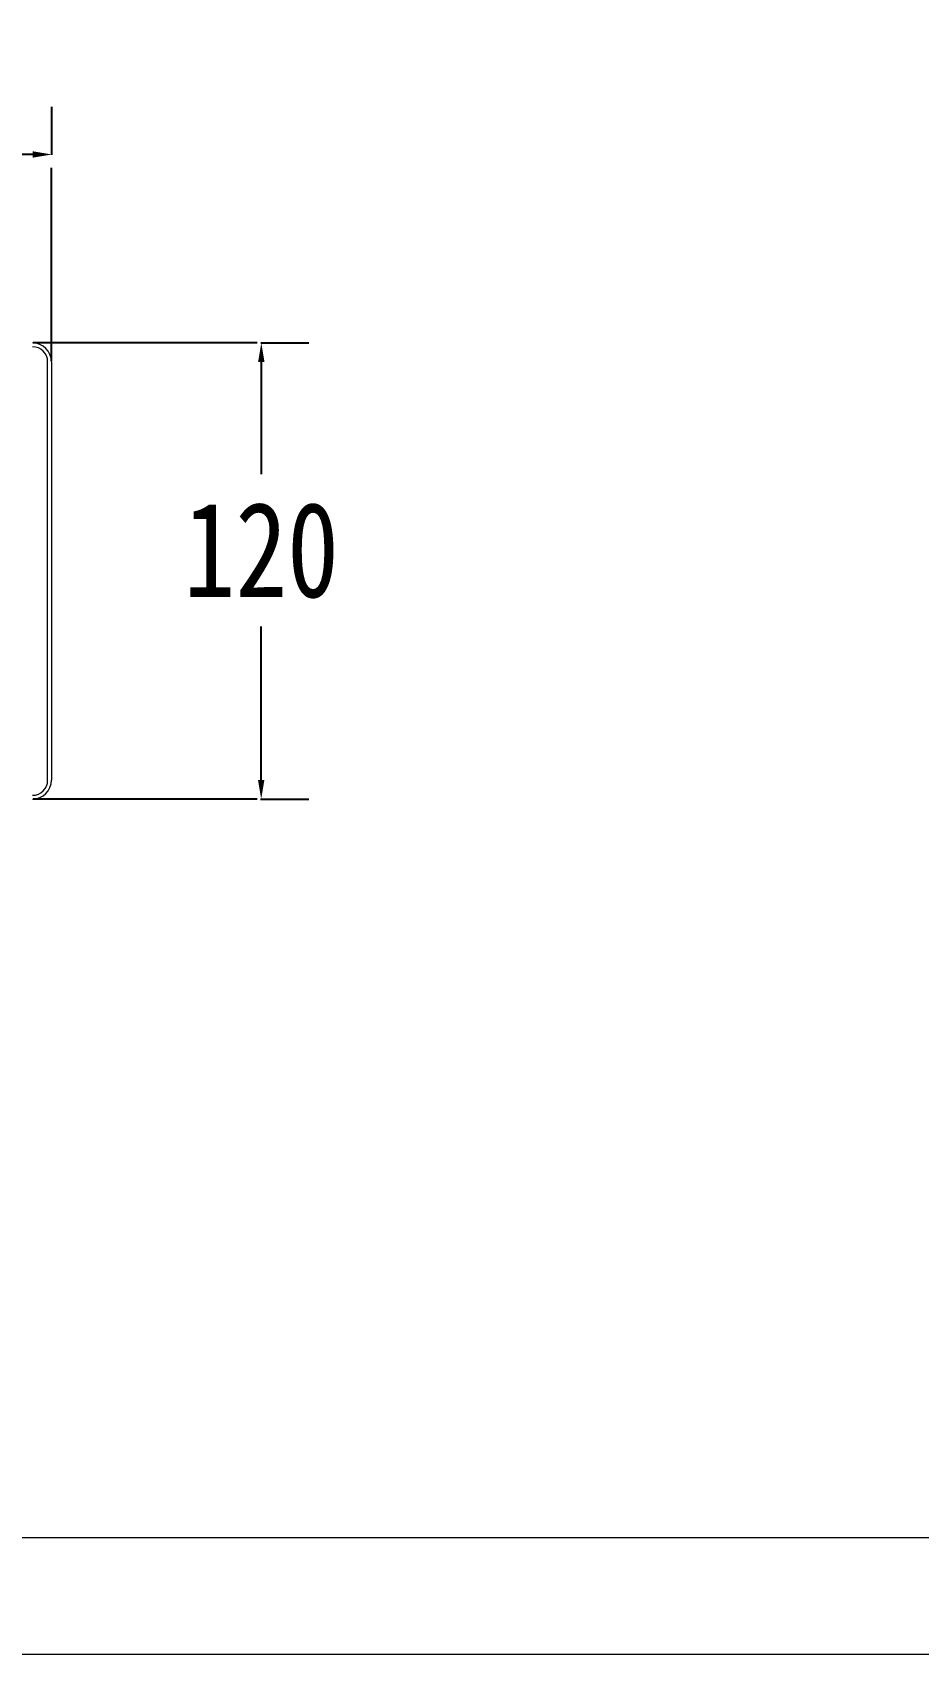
# Model space of a CAD drawing. Header units: millimetres. Extents: x 130143 to 328923, y 19139 to 134795.
# Drawn here: x 314940 to 321932, y 79693 to 92493 of the extents above; entities that cross this region are included whole.
import ezdxf

# ---------------------------------------------------------------- set-up
doc = ezdxf.new("R2010")
doc.units = ezdxf.units.MM
doc.header["$LTSCALE"] = 10
doc.layers.get('Defpoints').update_dxf_attribs({"color": 250})
doc.layers.add('邦威智能化', color=7, linetype='Continuous', lineweight=18)
doc.styles.add('DIM_FONT', font='SIMPLEX.shx', dxfattribs={"width": 0.8})
doc.styles.get("Standard").update_dxf_attribs({"font": 'arial.ttf'})
doc.styles.add('宋体', font='', dxfattribs={"width": 0.8})
doc.styles.get('宋体').set_extended_font_data('SimSun')
doc.dimstyles.get("Standard").update_dxf_attribs({"dimtxt": 0.18, "dimasz": 0.18, "dimexe": 0.18, "dimexo": 0.0625, "dimgap": 0.09, "dimtad": 0, "dimtih": 1, "dimtoh": 1, "dimdec": 4, "dimzin": 0, "dimdsep": 46, "dimtxsty": 'Standard', "dimcen": 0.09, "dimadec": 0, "dimazin": 0, "dimtfac": 1, "dimtdec": 4, "dimtofl": 0, "dimtmove": 0, "dimatfit": 3, "dimfxl": 1, "dimtolj": 1, "dimtzin": 0, "dimarcsym": 0})

# ---------------------------------------------------------------- blocks, each defined once
blk = doc.blocks.new('*D495')
at = {"layer": 'Defpoints', "color": 0, "transparency": 16777216}
for p in [(315093, 91530), (308491, 89903), (315090, 89893)]:
    blk.add_point(p, dxfattribs=at)
at = {"layer": '邦威智能化', "color": 0, "lineweight": -2, "transparency": 16777216}
for p, q in [((308493, 91535), (308494, 91915)), ((315093, 91526), (315093, 91905)), ((308643, 91540), (310971, 91536)), ((314943, 91530), (312615, 91534))]:
    blk.add_line(p, q, dxfattribs=at)
at = {"layer": '邦威智能化', "color": 0, "transparency": 16777216}
for points in [[(308643, 91565), (308643, 91515), (308493, 91540)], [(314943, 91555), (314943, 91505), (315093, 91530)]]:
    blk.add_solid(points, dxfattribs=at)
at = {"layer": '邦威智能化', "color": 7, "lineweight": -3, "transparency": 16777216, "insert": (311793, 91535), "char_height": 750, "attachment_point": 5, "style": '宋体'}
blk.add_mtext('\\A1;220', dxfattribs=at)
blk = doc.blocks.new('*D496')
at = {"layer": 'Defpoints', "color": 0, "transparency": 16777216}
for p in [(316161, 90043), (316746, 90043), (316159, 86443)]:
    blk.add_point(p, dxfattribs=at)
at = {"layer": '邦威智能化', "color": 0, "lineweight": -2, "transparency": 16777216}
for p, q in [((316742, 90043), (317121, 90043)), ((316746, 89893), (316746, 89006)), ((316745, 86593), (316745, 87806)), ((316740, 86443), (317120, 86443))]:
    blk.add_line(p, q, dxfattribs=at)
at = {"layer": '邦威智能化', "color": 0, "transparency": 16777216}
for points in [[(316721, 89893), (316771, 89893), (316746, 90043)], [(316720, 86593), (316770, 86593), (316745, 86443)]]:
    blk.add_solid(points, dxfattribs=at)
at = {"layer": '邦威智能化', "color": 7, "lineweight": -3, "transparency": 16777216, "insert": (316746, 88406), "char_height": 750, "attachment_point": 5, "style": 'DIM_FONT'}
blk.add_mtext('\\A1;{\\fSimSun|b0|i0|c134|p2;120}', dxfattribs=at)
blk = doc.blocks.new('图框')
for points in [[(-2302, 1740), (42698, 1740), (42698, -30260), (-2302, -30260)], [(-802, 590), (41198, 590), (41198, -29110), (-802, -29110)]]:
    blk.add_lwpolyline(points, close=True)

msp = doc.modelspace()

# ---------------------------------------------------------------- linework, layer by layer
at = {"layer": '邦威智能化', "color": 5, "lineweight": -3}
for p, q in [((315090.39546, 89902.82795, 358.39653), (315090.39546, 91424.14186, 358.39653)), ((316712.72772, 90042.94876, 358.39653), (314947.08076, 90043.09778, 358.39653)), ((316712.72772, 86443.09785, 358.39653), (314947.08076, 86443.24687, 358.39653))]:
    msp.add_line(p, q, dxfattribs=at)
at = {"layer": '邦威智能化', "color": 7, "linetype": 'Continuous', "lineweight": 15}
for p, q in [((315060.3954, 86593.09783, 358.39653), (315060.3954, 89893.09781, 358.39653)), ((315090.39546, 89893.09781, 358.39653), (315090.39546, 86593.09783, 358.39653))]:
    msp.add_line(p, q, dxfattribs=at)
for centre, radius, start, end in [((314940.39548, 89893.09782, 358.39653), 150, 0, 90), ((314940.39548, 89893.09782, 358.39653), 120, 0, 90), ((314940.39548, 86593.09782, 358.39653), 150, 270, 0), ((314940.39548, 86593.09782, 358.39653), 120, 270, 0)]:
    msp.add_arc(centre, radius, start, end, dxfattribs=at)

# ---------------------------------------------------------------- block references
at = {"layer": '邦威智能化', "xscale": 0.8000000000029104, "yscale": 0.7999999999992724, "zscale": 0.8}
msp.add_blockref('图框', (294763.97274, 103901.06772, 0), dxfattribs=at)

# ---------------------------------------------------------------- dimensions: what is measured, and where the dimension line sits
at = {"layer": '邦威智能化', "color": 5, "lineweight": -3}
dim = msp.add_aligned_dim(p1=(308490.7114, 89902.82795, 358.39653), p2=(315090.39546, 89893.09781, 358.39653), distance=1636.90695, text='220', dimstyle='Standard', override={"dimscale": 1.5, "dimtxt": 500, "dimasz": 100, "dimexe": 250, "dimexo": 300, "dimgap": 150, "dimtxsty": '宋体', "dimclrt": 7, "dimadec": 2, "dimazin": 2, "dimfxl": 3, "dimfxlon": 1}, dxfattribs=at)
dim.commit()
dim.dimension.update_dxf_attribs({"geometry": '*D495', "text_midpoint": (311792.96678, 91534.86805, 358.39653)})
dim = msp.add_linear_dim(base=(316746.32462, 90042.70276, 358.39653), p1=(316159.21999, 86443.14456, 358.39653), p2=(316161.01936, 90042.99532, 358.39653), angle=89.971360852, text='{\\fSimSun|b0|i0|c134|p2;120}', dimstyle='Standard', override={"dimscale": 1.5, "dimtxt": 500, "dimasz": 100, "dimexe": 250, "dimexo": 300, "dimgap": 150, "dimtxsty": 'DIM_FONT', "dimclrt": 7, "dimadec": 2, "dimazin": 2, "dimfxl": 3, "dimfxlon": 1}, dxfattribs=at)
dim.commit()
dim.dimension.update_dxf_attribs({"geometry": '*D496', "text_midpoint": (316745.50635, 88405.67438, 358.39653), "dimtype": 161})

doc.saveas('drawing.dxf')
